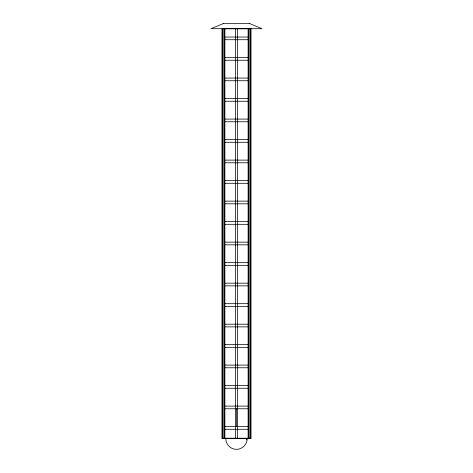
<?xml version="1.0" encoding="UTF-8"?>
<svg xmlns="http://www.w3.org/2000/svg" width="473" height="473" viewBox="0 0 473 473"><rect width="100%" height="100%" fill="white"/><g stroke="black" fill="none" stroke-linecap="round" stroke-linejoin="round"><path stroke-width="0.71" d="M246.658 439.985L246.758 438.648M247.202 438.648C247.237 444.378 242.229 449.385 236.5 449.35A10.702 10.702 0 0 1 225.798 438.648M223.179 23.65L210.988 28.699L262.012 28.699L249.821 23.65M223.132 23.65L249.868 23.65M224.439 37.048L248.561 37.048M224.439 39.72L248.561 39.72M224.439 57.558L248.561 57.558M224.439 60.231L248.561 60.231M224.439 78.069L248.561 78.069M224.439 80.741L248.561 80.741M224.439 98.579L248.561 98.579M224.439 101.252L248.561 101.252M224.439 119.09L248.561 119.09M224.439 121.762L248.561 121.762M224.439 139.6L248.561 139.6M224.439 142.278L248.561 142.278M224.439 160.111L248.561 160.111M224.439 162.789L248.561 162.789M224.439 180.621L248.561 180.621M224.439 183.299L248.561 183.299M224.439 201.131L248.561 201.131M224.439 203.81L248.561 203.81M224.439 221.642L248.561 221.642M224.439 224.314L248.561 224.314M224.439 242.152L248.561 242.152M224.439 244.831L248.561 244.831M224.439 262.663L248.561 262.663M224.439 265.341L248.561 265.341M224.439 283.173L248.561 283.173M224.439 285.852L248.561 285.852M224.439 303.684L248.561 303.684M224.439 306.362L248.561 306.362M224.439 324.2L248.561 324.2M224.439 326.873L248.561 326.873M224.439 344.669L248.561 344.669M224.439 347.342L248.561 347.342M224.439 365.097L248.561 365.097M224.439 367.769L248.561 367.769M224.439 385.59L248.561 385.59M224.439 388.262L248.561 388.262M224.439 406.1L248.561 406.1M224.45 408.773L248.561 408.773M248.561 426.611L224.439 426.611L224.456 28.676L224.439 438.648M224.439 429.283L248.561 429.283M222.411 438.205L250.589 438.205M250.589 28.77L250.589 438.648M249.135 28.823L249.135 438.648M248.987 438.205L248.987 438.648M248.692 28.818L248.692 438.648M248.561 28.818L248.561 438.648M248.118 28.818L248.118 438.648M247.692 438.205L247.692 438.648M237.606 28.823L237.606 438.205M236.5 408.773L236.5 426.611M235.394 28.823L235.394 438.205M225.308 438.205L225.308 438.648M224.882 28.818L224.882 438.648M224.308 28.818L224.308 438.648M224.013 438.205L224.013 438.648M223.865 28.823L223.865 438.648M222.411 28.77L222.411 438.648M251.033 28.77L221.967 28.77L221.967 438.648L251.033 438.648L251.033 28.77"/></g></svg>
